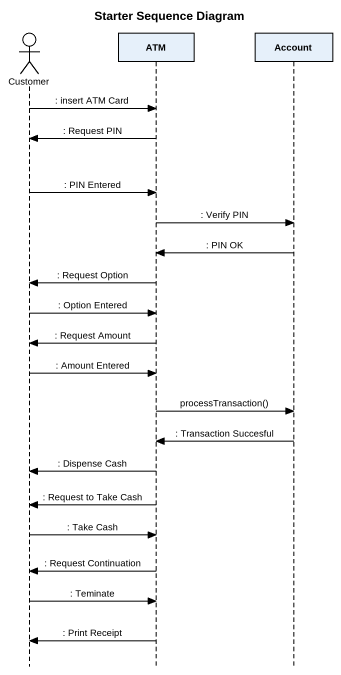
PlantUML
@startuml
title Starter Sequence Diagram
hide footbox
actor Customer
participant ATM
participant Account

Customer -> ATM : : insert ATM Card
ATM -> Customer : : Request PIN
Customer -> ATM : : PIN Entered
ATM -> Account : : Verify PIN
Account -> ATM : : PIN OK
ATM -> Customer : : Request Option
Customer -> ATM : : Option Entered
ATM -> Customer : : Request Amount
Customer -> ATM : : Amount Entered
ATM -> Account : processTransaction()
Account -> ATM : : Transaction Succesful
ATM -> Customer : : Dispense Cash
ATM -> Customer : : Request to Take Cash
Customer -> ATM : : Take Cash
ATM -> Customer : : Request Continuation
Customer -> ATM : : Teminate
ATM -> Customer : : Print Receipt
@enduml
